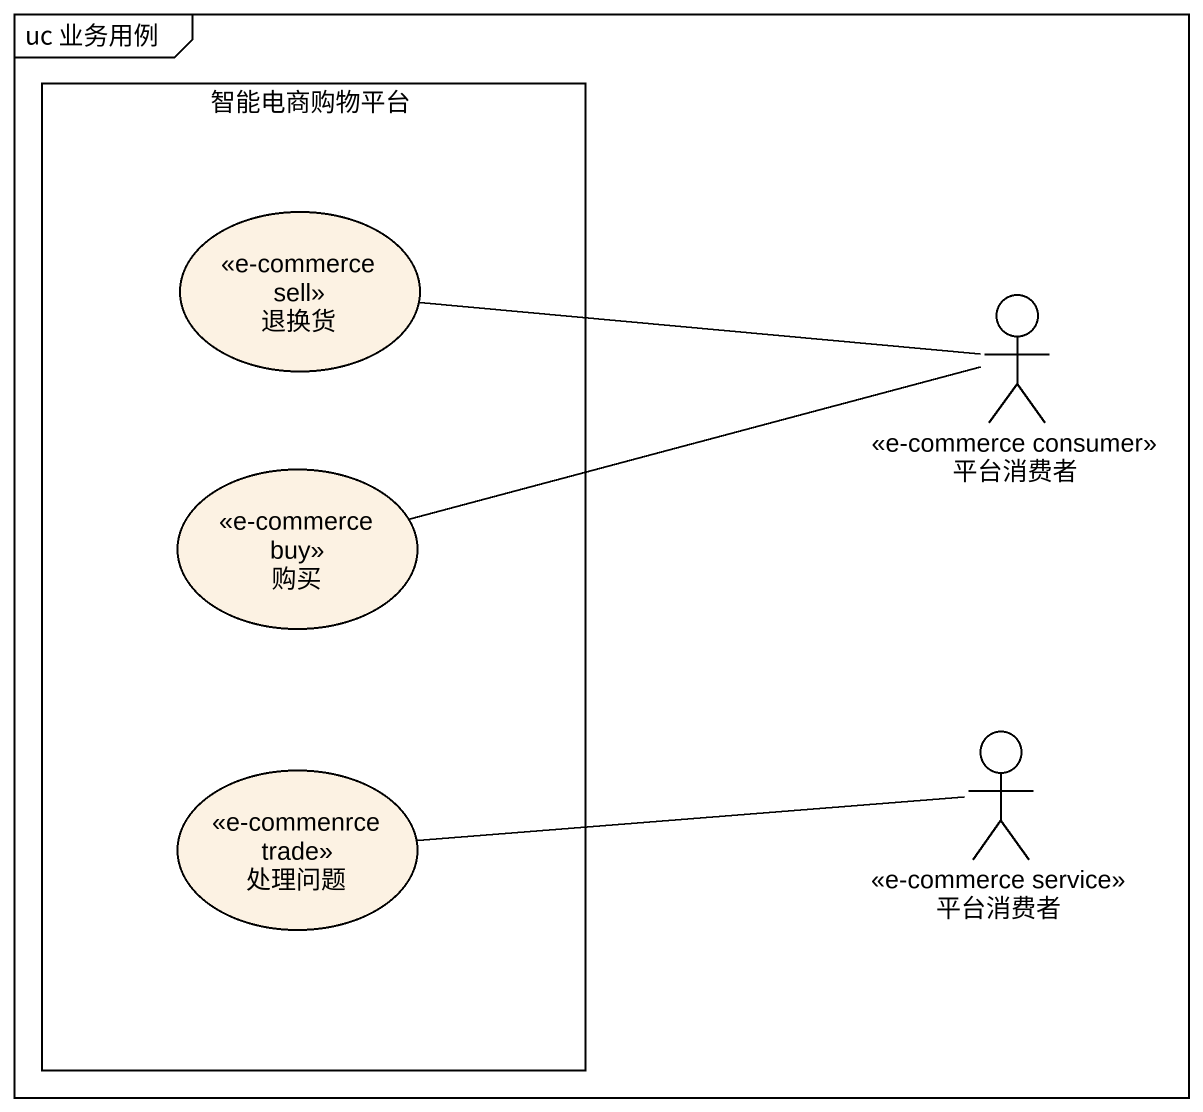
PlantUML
@startuml
mainframe uc 业务用例
rectangle 智能电商购物平台 {
  usecase 退换货 <<e-commerce sell>>
  usecase 购买 <<e-commerce buy>>
  usecase 处理问题 <<e-commenrce trade>>
}
actor 平台消费者 <<e-commerce consumer>>
actor "平台消费者" as 平台消费者_2 <<e-commerce service>>
平台消费者 -left- 退换货
平台消费者 -left- 购买
平台消费者_2 -left- 处理问题
@enduml
